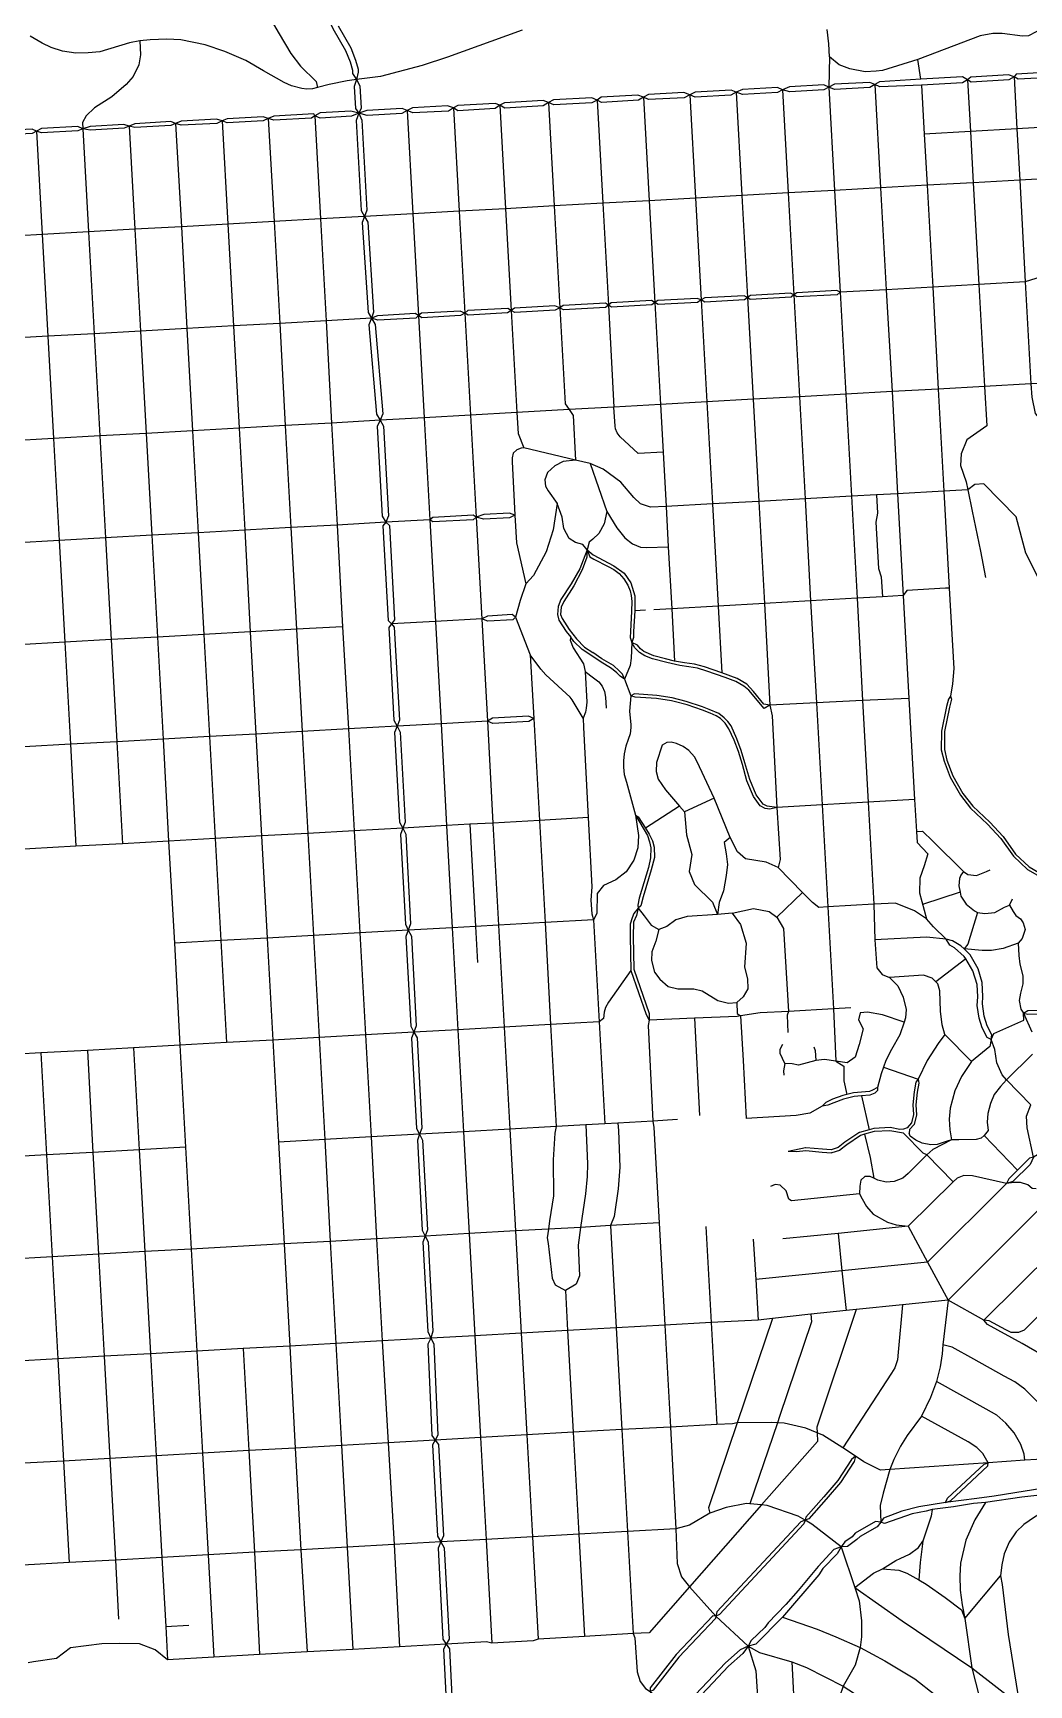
# Model space of a CAD drawing. Extents: x 0 to 264, y 89 to 356.
# Drawn here: x 54.9 to 92.1, y 149.9 to 211.6 of the extents above; entities that cross this region are included whole.
import ezdxf

# ---------------------------------------------------------------- set-up
doc = ezdxf.new("R2010")
doc.units = 0
doc.layers.get('0').update_dxf_attribs({"linetype": 'CONTINUOUS'})

msp = doc.modelspace()

# ---------------------------------------------------------------- linework, layer by layer
at = {"color": 4}
for points in [[(63.492284, 220.497135), (63.508822, 220.219324), (63.963022, 219.149967), (64.39187, 218.196363), (64.801973, 217.238351), (64.97285, 216.826042), (65.107346, 216.337665), (65.239638, 215.650851), (65.287042, 215.088611), (65.320116, 214.422744), (65.422642, 213.595921), (65.541703, 213.032577), (65.787547, 212.370018), (66.076384, 211.7725), (66.546019, 210.950088), (66.713588, 210.520139), (66.802883, 210.213662), (66.805141, 210.083578), (66.950661, 209.859784), (67.084002, 209.623863), (67.125895, 208.791528), (67.038801, 208.604115)], [(63.199035, 213.332438), (63.333534, 212.982968), (63.599218, 212.383246), (64.073264, 211.563037), (64.507621, 210.838742), (64.858194, 210.358081), (65.44579, 209.792536), (65.503117, 209.561024)], [(73.136345, 211.710764), (70.348297, 210.69322), (69.404617, 210.390051), (67.847986, 209.981049), (66.950607, 209.859784), (66.606649, 209.807968), (65.929756, 209.680088), (65.503117, 209.561024), (65.317909, 209.510314), (65.104035, 209.505911), (64.911111, 209.52355), (64.529671, 209.622768), (64.259576, 209.747344), (63.483465, 210.182804), (62.818699, 210.576372), (62.035972, 210.913715), (61.308367, 211.162863), (60.394452, 211.340356), (59.871901, 211.369018), (59.251232, 211.346977), (58.859869, 211.305084), (58.481736, 211.236718), (57.373794, 210.894967), (56.932822, 210.854174), (56.478619, 210.848671), (55.977014, 210.919227), (55.554784, 211.053725), (55.216338, 211.21578), (54.765442, 211.484774)], [(66.267101, 211.872822), (66.73894, 211.043794), (66.916433, 210.589591), (67.016754, 210.246736), (67.019012, 210.135391), (66.950661, 209.859784)], [(92.620702, 211.791242), (92.038619, 211.496893), (91.825851, 211.483657), (91.056353, 211.578467), (90.715702, 211.580724), (90.240556, 211.493633), (87.914426, 210.610585), (86.593714, 210.201535), (86.355589, 210.170669), (85.94659, 210.154131), (85.373326, 210.261065), (84.977551, 210.408791), (84.612647, 210.704241), (84.586202, 211.189313), (84.523366, 211.726199)], [(58.859869, 211.305069), (58.891839, 210.78803), (58.831206, 210.405486), (58.617335, 209.971129), (58.360468, 209.682292), (57.814766, 209.221476), (57.170947, 208.806963), (56.866674, 208.507101), (56.725563, 208.260157), (56.737699, 208.015417), (56.951561, 204.171242), (57.162127, 200.367855), (57.373794, 196.550139)], [(84.612647, 210.704244), (84.589504, 209.577562), (84.802266, 205.721258), (85.012829, 201.916772), (85.223395, 198.108976), (85.433958, 194.294565), (85.643421, 190.488976), (85.850676, 186.663542), (86.057935, 182.866772), (86.268498, 179.057873), (86.309287, 177.722829), (86.385355, 176.679931), (86.58269, 176.43519), (86.850581, 176.318333), (87.163673, 176.005244), (87.364313, 175.585216), (87.47125, 175.124401), (87.450309, 174.81572), (87.398496, 174.653662), (87.243048, 174.177412), (86.926649, 173.63171), (86.722701, 173.223812), (86.632299, 172.971356), (86.547412, 172.728819), (86.409609, 172.217292), (86.409609, 172.097127), (86.30598, 172.000113), (86.120772, 171.931762), (85.812091, 171.904189), (85.535381, 171.87996), (85.131893, 171.780742), (84.779115, 171.641835), (84.546502, 171.547025), (84.338143, 171.517259)], [(88.030183, 209.878524), (87.914426, 210.610537)], [(66.950607, 209.859784), (66.873436, 209.602917), (66.918637, 208.780504), (67.038801, 208.604115)], [(89.773125, 209.847657), (89.574686, 209.960106), (88.030183, 209.878524), (86.48678, 209.777101), (86.311492, 209.670165), (86.126283, 209.564331), (84.802266, 209.493776), (84.589496, 209.577562)], [(91.50394, 209.956798), (91.302197, 210.039481), (89.894393, 209.951286), (89.773125, 209.847657), (89.579097, 209.74072), (88.055537, 209.655833), (86.490088, 209.583074), (86.311492, 209.670165)], [(93.235859, 210.060424), (93.062778, 210.146415), (91.585519, 210.057119), (91.50394, 209.956798), (91.306605, 209.848758), (89.898801, 209.759463), (89.773125, 209.847657)], [(89.773125, 209.847657), (89.880062, 207.92171), (89.984792, 206.008994), (90.195355, 202.204506), (90.405921, 198.39671)], [(93.235859, 210.060424), (93.05947, 209.954591), (91.656075, 209.869704), (91.50394, 209.956798)], [(91.50394, 209.956798), (91.610877, 208.018724), (91.715607, 206.104905), (91.926173, 202.300417), (92.136736, 198.492621), (92.16318, 197.998732), (92.28996, 197.386883), (92.508242, 197.143246), (92.845585, 197.014262), (93.196159, 197.075998), (93.432077, 197.249079), (93.648155, 197.672412), (93.892895, 197.682347), (94.016367, 197.489422), (93.989923, 197.187354), (94.060478, 196.743074), (94.365851, 196.120202)], [(75.93652, 209.093593), (75.741389, 209.179583), (74.314843, 209.104619), (74.121919, 208.998786), (73.930095, 208.875314), (72.487014, 208.798143), (72.309522, 208.899565)], [(77.668436, 209.199426), (77.461181, 209.282109), (76.094167, 209.199426), (75.93652, 209.093593), (75.741389, 208.98776), (74.323662, 208.913897), (74.121919, 208.998786)], [(79.402562, 209.287621), (79.182076, 209.371407), (77.85144, 209.304159), (77.668436, 209.199426), (77.479923, 209.091389), (76.098575, 209.008706), (75.93652, 209.093593)], [(81.132274, 209.384635), (80.947065, 209.469522), (79.600998, 209.394558), (79.402562, 209.287621), (79.193099, 209.181787), (77.858056, 209.113439), (77.668436, 209.199426)], [(77.668436, 209.199426), (77.88231, 205.33651), (78.092873, 201.532022), (78.302335, 197.725329), (78.401553, 195.946008), (78.514002, 193.910921), (78.596685, 192.407204), (78.724565, 190.097613), (78.827091, 188.139697)], [(82.857577, 209.480548), (82.674576, 209.566535), (81.364887, 209.492675), (81.132274, 209.384635), (80.936042, 209.277701), (79.605409, 209.203838), (79.402562, 209.287621)], [(79.402562, 209.287621), (79.615329, 205.432423), (79.825895, 201.629035), (80.033151, 197.821242), (80.247022, 194.007935), (80.45428, 190.195731), (80.59098, 187.700928)], [(84.589496, 209.577562), (84.398776, 209.662449), (83.117752, 209.59079), (82.857577, 209.480548), (82.674576, 209.374715), (81.372603, 209.301952), (81.132274, 209.384635)], [(81.132274, 209.384635), (81.345044, 205.528333), (81.555607, 201.724949), (81.766173, 197.917153), (81.976736, 194.102744), (82.183992, 190.293845), (82.392353, 186.493768), (82.469522, 186.097994), (82.651422, 182.673845), (82.769383, 180.73026), (82.702135, 180.433706)], [(86.311492, 209.670165), (86.11526, 209.755051), (84.795651, 209.684496), (84.589496, 209.577562), (84.398776, 209.471728), (83.136492, 209.401173), (82.857577, 209.480548)], [(82.857577, 209.480548), (83.070347, 205.624244), (83.27981, 201.819758), (83.492577, 198.013063), (83.700936, 194.198655), (83.911502, 190.390859), (84.125373, 186.578655), (84.334835, 182.768655), (84.546502, 178.961963), (84.761476, 175.151963), (84.848567, 173.199558)], [(86.311492, 209.670165), (86.524262, 205.816067), (86.733724, 202.011579), (86.949799, 198.204887), (87.159262, 194.390478), (87.370928, 190.587091), (87.581492, 186.748428), (87.78875, 182.96599), (87.860409, 181.779774), (87.884652, 181.369671), (88.285938, 180.936415), (88.149235, 180.494342), (87.992692, 180.026911), (87.96955, 179.487822), (88.234133, 178.50776)], [(88.055537, 209.655833), (88.151451, 207.824697), (88.257284, 205.913081), (88.466744, 202.108593), (88.67731, 198.3008), (88.887873, 194.486389), (89.087412, 190.861597), (89.254982, 187.866294), (89.211988, 187.286415), (89.137022, 186.824496)], [(65.396181, 208.503794), (65.360903, 208.579861), (63.872621, 208.496078), (63.662058, 208.405676), (63.472438, 208.318585), (62.126371, 208.246926), (61.933447, 208.314174)], [(67.038801, 208.604115), (66.746659, 208.681286), (65.593516, 208.611831), (65.396181, 208.503794), (65.269401, 208.424419), (63.869313, 208.345044), (63.662058, 208.405676)], [(68.850095, 208.706641), (68.656067, 208.780504), (67.335355, 208.704437), (67.038801, 208.604115), (66.764298, 208.491667), (65.596824, 208.421111), (65.396181, 208.503794)], [(67.038801, 208.604115), (66.946199, 208.331813), (67.131407, 204.9683), (67.254879, 204.745607), (67.37394, 204.53284), (67.594426, 201.173732), (67.519463, 200.944426)], [(70.575399, 208.800347), (70.35822, 208.873107), (69.048534, 208.801451), (68.850095, 208.706641), (68.65276, 208.588681), (67.354097, 208.514817), (67.038801, 208.604115)], [(67.038801, 208.604115), (67.147942, 208.34394), (67.340867, 204.980424), (67.254879, 204.745607)], [(72.309522, 208.899565), (72.12652, 208.970121), (70.733048, 208.887438), (70.575399, 208.800347), (70.387986, 208.68349), (69.059558, 208.611831), (68.850095, 208.706641)], [(68.850095, 208.706641), (69.063966, 204.845928), (69.274532, 201.042544), (69.480687, 197.225928), (69.69125, 193.414828), (69.900713, 189.616952), (70.111276, 185.80034), (70.320738, 181.994748), (70.530201, 178.18034), (70.73966, 174.37144), (70.949123, 170.56034), (71.165201, 166.755851), (71.37466, 162.94144), (71.584123, 159.136952), (71.793585, 155.331363), (72.006353, 151.460731)], [(74.121919, 208.998786), (73.926787, 209.07375), (72.474887, 208.989967), (72.309522, 208.899565), (72.129825, 208.7783), (70.737456, 208.696718), (70.575399, 208.800347)], [(70.575399, 208.800347), (70.791476, 204.941842), (71.000936, 201.138454), (71.212603, 197.324046), (71.423169, 193.510738), (71.633732, 189.713966), (71.842091, 185.89625), (72.05045, 182.091762), (72.261016, 178.277353), (72.470478, 174.467353), (72.679938, 170.657353), (72.892708, 166.852865), (73.103272, 163.037353)], [(72.309522, 208.899565), (72.522292, 205.037752)], [(74.121919, 208.998786), (74.336893, 205.139174), (74.547456, 201.33579), (74.745895, 197.749583), (74.892518, 197.532405), (75.038037, 197.316327), (75.130643, 195.650556)], [(75.93652, 209.093593), (76.149287, 205.239496), (76.359853, 201.436111), (76.568213, 197.627215)], [(55.004671, 207.927222), (54.848125, 208.013213), (53.44473, 207.933838), (53.272752, 207.829105), (53.084236, 207.745322), (51.767935, 207.668151), (51.541937, 207.726579)], [(56.73769, 208.015417), (56.54697, 208.101407), (55.194287, 208.031952), (55.004671, 207.927222), (54.851433, 207.850051), (53.454653, 207.770676), (53.272752, 207.829105)], [(58.467405, 208.116842), (58.264558, 208.187397), (57.013297, 208.113534), (56.73769, 208.015417), (56.554686, 207.939349), (55.194287, 207.869897), (55.004671, 207.927222)], [(60.201528, 208.218264), (60.024035, 208.289923), (58.67466, 208.210548), (58.467405, 208.116842), (58.274478, 208.044079), (57.012197, 207.970216), (56.73769, 208.015417)], [(61.933447, 208.314174), (61.730599, 208.379218), (60.409887, 208.306458), (60.201528, 208.218264), (60.027343, 208.1433), (58.67466, 208.063925), (58.467405, 208.116842)], [(58.467405, 208.116842), (58.681276, 204.267153), (58.891839, 200.464869), (59.103506, 196.646049), (59.314072, 192.837153), (59.524635, 189.038176), (59.731893, 185.222665), (59.941353, 181.414869), (60.155226, 177.602665), (60.364686, 173.792665), (60.574149, 169.981564), (60.782508, 166.178176), (60.995278, 162.364869), (61.208048, 158.551564), (61.419715, 154.754792), (61.633585, 150.935972)], [(63.662058, 208.405676), (63.465826, 208.465208), (62.127474, 208.393549), (61.933447, 208.314174), (61.737215, 208.224879), (60.413194, 208.152119), (60.201528, 208.218264)], [(60.201528, 208.218264), (60.415399, 204.364167), (60.625965, 200.560782), (60.837631, 196.743063), (61.048194, 192.933063), (61.254349, 189.13519), (61.466016, 185.319678), (61.675478, 181.510782), (61.886042, 177.698578), (62.095504, 173.889678)], [(61.933447, 208.314174), (62.146214, 204.461181), (62.35678, 200.657796), (62.568447, 196.840077), (62.780113, 193.030077), (62.986268, 189.231103), (63.195728, 185.415592), (63.40519, 181.607796), (63.619061, 177.795592), (63.828524, 173.985592), (64.037986, 170.174488), (64.249653, 166.37), (64.460216, 162.556692)], [(63.662058, 208.405676), (63.875928, 204.557091), (64.086492, 200.753706), (64.297058, 196.93599), (64.508724, 193.12599), (64.719287, 189.328117), (64.926546, 185.512606), (65.136006, 181.70481), (65.349879, 177.891502), (65.559339, 174.082606), (65.768801, 170.271502), (65.974956, 166.46591), (66.185519, 162.652606), (66.400494, 158.843706), (66.609956, 155.043629), (66.819419, 151.223706)], [(65.396181, 208.503794), (65.613359, 204.654105), (65.821718, 200.849619), (66.023465, 197.031901), (66.232924, 193.221901), (66.437978, 189.424028), (66.650746, 185.608516), (66.866824, 181.80072), (67.079591, 177.988516)], [(98.620131, 208.412292), (96.804426, 208.309766), (95.071407, 208.212752), (93.342796, 208.115738), (91.610877, 208.018724), (89.880062, 207.92171), (88.151451, 207.824697)], [(114.969174, 207.972423), (113.666103, 207.761857), (111.520772, 207.415694), (109.189131, 207.039766), (106.998603, 206.685885), (105.469532, 206.453272), (104.336232, 206.28019), (102.318783, 205.973717), (101.810563, 205.788508), (101.393845, 205.634167), (100.375201, 205.267058), (98.505478, 204.586857), (95.334887, 203.450252), (93.633838, 202.84171), (91.926173, 202.300417)], [(55.004671, 207.927222), (55.217438, 204.074228), (55.428004, 200.271944), (55.639671, 196.453125), (55.851338, 192.644228), (56.061901, 188.845252), (56.272464, 185.030841), (56.481926, 181.221944)], [(98.71053, 206.768567), (98.515399, 206.481937), (96.91026, 206.392639), (95.17724, 206.296728), (93.448629, 206.200815), (91.715607, 206.104905), (89.984792, 206.008994), (88.257284, 205.913081), (86.524262, 205.816067), (84.802266, 205.721258)], [(84.802266, 205.721258), (83.070347, 205.624244), (81.345044, 205.528333), (79.615329, 205.432423), (77.88231, 205.33651), (76.149287, 205.239496), (74.336893, 205.139174), (72.522292, 205.037752), (70.791476, 204.941842), (69.063966, 204.845928), (67.254879, 204.745607), (65.613359, 204.654105), (63.875928, 204.557091), (62.146214, 204.461181), (60.415399, 204.364167), (58.681276, 204.267153), (56.951561, 204.171242), (55.217438, 204.074228), (53.485519, 203.978315)], [(72.522292, 205.037752), (72.732855, 201.234367), (72.943421, 197.42216), (72.996338, 196.646049), (73.198081, 196.104758), (73.099964, 196.097054), (72.940113, 196.028702), (72.806718, 195.90523), (72.763724, 195.735456), (72.764853, 195.594345), (72.870687, 193.591231), (72.92909, 192.556034), (73.282968, 191.025859), (73.066893, 190.400782), (72.893812, 189.784522), (73.442822, 188.377822), (73.57401, 185.993264), (73.782369, 182.189879), (73.992935, 178.374367), (74.202394, 174.564367), (74.414061, 170.754367), (74.35784, 170.512935), (74.295, 169.511926), (74.31374, 168.168063), (74.159398, 167.23651), (74.119712, 166.917909), (74.078922, 166.600409), (74.106495, 166.384331), (74.254222, 165.096692), (74.374386, 164.84644), (74.758031, 164.633673), (74.838498, 163.133264), (75.042449, 159.336494), (75.256319, 155.524287), (75.46909, 151.71098)], [(67.254879, 204.745607), (67.163377, 204.520713), (67.384964, 201.161605), (67.519463, 200.944426), (67.657266, 200.708508), (67.943897, 197.376963), (67.836963, 197.133326)], [(81.555607, 201.724949), (81.429931, 201.784481), (79.959287, 201.702899), (79.825895, 201.629035), (79.689192, 201.536433), (78.213037, 201.454853), (78.092873, 201.532022)], [(83.27981, 201.819758), (83.160746, 201.881494), (81.663644, 201.797708), (81.555607, 201.724949), (81.442058, 201.633447), (79.965903, 201.551867), (79.825895, 201.629035)], [(85.012829, 201.916772), (84.883845, 201.976301), (83.395563, 201.893619), (83.27981, 201.819758), (83.188308, 201.73046), (81.658133, 201.645574), (81.555607, 201.724949)], [(91.926173, 202.300417), (90.195355, 202.204506), (88.466744, 202.108593), (86.733724, 202.011579), (85.012829, 201.916772), (84.895972, 201.82527), (83.39777, 201.742588), (83.27981, 201.819758)], [(71.000936, 201.138454), (70.819035, 201.212317), (69.385877, 201.132942), (69.274532, 201.042544), (69.164287, 200.952145), (67.750972, 200.87277), (67.519463, 200.944426)], [(72.732855, 201.234367), (72.604974, 201.311535), (71.107873, 201.228856), (71.000936, 201.138454), (70.832266, 201.044748), (69.389185, 200.964272), (69.274532, 201.042544)], [(74.547456, 201.33579), (74.360044, 201.409653), (72.854123, 201.325869), (72.732855, 201.234367), (72.596155, 201.142865), (71.126615, 201.061286), (71.000936, 201.138454)], [(76.359853, 201.436111), (76.250713, 201.514383), (74.667621, 201.426188), (74.547456, 201.33579), (74.369964, 201.24098), (72.867353, 201.157197), (72.732855, 201.234367)], [(78.092873, 201.532022), (77.969401, 201.609192), (76.465687, 201.52651), (76.359853, 201.436111), (76.245201, 201.345713), (74.686363, 201.258619), (74.547456, 201.33579)], [(79.825895, 201.629035), (79.677065, 201.687467), (78.20091, 201.605885), (78.092873, 201.532022), (77.984835, 201.441623), (76.478915, 201.35784), (76.359853, 201.436111)], [(69.274532, 201.042544), (69.15106, 201.119715), (67.736641, 201.04144), (67.519463, 200.944426), (65.821718, 200.849619), (64.086492, 200.753706), (62.35678, 200.657796), (60.625965, 200.560782), (58.891839, 200.464869), (57.162127, 200.367855), (55.428004, 200.271944), (53.696085, 200.174931), (51.966371, 200.07902), (50.239964, 199.983107), (48.510252, 199.886093), (46.775026, 199.789079), (45.047518, 199.693169), (43.312292, 199.596155), (41.582577, 199.500244), (39.851762, 199.403231), (38.95769, 199.353619), (38.117639, 199.306217), (37.25223, 199.257708)], [(67.519463, 200.944426), (67.420242, 200.697482), (67.706875, 197.365939), (67.836963, 197.133326), (67.967047, 196.918351), (68.153359, 193.562551), (68.046422, 193.323326)], [(94.068194, 198.599558), (92.136736, 198.492621), (90.405921, 198.39671), (88.67731, 198.3008), (86.949799, 198.204887), (85.223395, 198.108976), (83.492577, 198.013063), (81.766173, 197.917153), (80.033151, 197.821242), (78.302335, 197.725329), (76.568213, 197.627215), (74.892518, 197.532405), (72.943421, 197.42216), (71.212603, 197.324046)], [(90.405921, 198.39671), (90.486397, 196.932683)], [(78.401553, 195.946008), (77.475512, 195.894192), (76.80303, 196.512657), (76.688377, 196.65928), (76.627742, 196.820234), (76.613405, 196.915044), (76.568207, 197.627215)], [(71.212603, 197.324046), (69.480687, 197.225928), (67.836963, 197.133326), (66.023465, 197.031901), (64.297058, 196.93599), (62.568447, 196.840077), (60.837631, 196.743063), (59.103506, 196.646049), (57.373794, 196.550139), (55.639671, 196.453125), (53.907752, 196.357215)], [(67.836963, 197.133326), (67.728922, 196.90402), (67.914131, 193.550424), (68.046422, 193.323326), (68.182022, 193.199853), (68.376049, 189.676484), (68.256988, 189.525453)], [(90.486397, 196.932683), (89.745563, 196.409028), (89.527284, 195.882065), (89.503041, 195.444401), (89.72022, 194.831451), (89.785263, 194.535998), (89.946206, 193.73894), (90.25599, 192.239635), (90.437891, 191.265088)], [(57.373794, 196.550139), (57.584357, 192.740139), (57.789408, 188.941162), (58.00769, 185.126754), (58.217153, 181.317855)], [(89.785252, 194.535998), (88.887873, 194.486389), (87.159262, 194.390478), (86.364408, 194.346381), (85.433958, 194.294565), (83.700936, 194.198655), (81.976736, 194.102744), (80.247022, 194.007935), (78.514002, 193.910921), (77.935226, 193.885549), (77.562603, 194.018944), (77.306839, 194.243841), (76.821769, 194.827025), (76.16803, 195.303275), (75.674141, 195.522661), (75.130643, 195.650556), (73.198081, 196.104758)], [(75.130643, 195.650556), (74.673133, 195.599843), (74.365556, 195.433377), (74.091049, 195.180921), (73.991831, 194.914133), (74.005067, 194.66829), (74.10649, 194.50072), (74.444936, 194.020062), (74.300512, 193.044411), (74.037032, 192.215383), (73.568498, 191.337847), (73.282968, 191.025859)], [(75.674141, 195.522675), (76.300322, 193.721301)], [(99.096381, 184.579949), (98.84723, 184.492855), (98.614617, 184.455373), (96.195885, 184.231579), (95.893819, 184.280088), (94.742881, 184.678063), (94.435303, 184.786103), (94.085833, 185.098092), (93.127822, 186.104609), (93.035216, 186.230285), (92.758506, 186.600702), (92.618498, 186.924817), (92.538019, 187.219167), (92.55786, 187.477135), (92.702278, 187.870702), (92.814724, 188.346952), (92.840096, 188.812178), (92.732056, 190.577171), (92.58764, 190.886952), (91.947117, 192.174591), (91.580008, 193.525069), (90.371744, 194.760895), (90.037708, 194.733322), (89.785252, 194.535987)], [(76.300322, 193.721301), (76.203308, 193.270409), (75.997153, 192.902197), (75.778871, 192.693838), (75.635556, 192.579185), (75.569408, 192.293655), (75.404046, 192.488786), (75.132847, 192.565954), (74.891415, 192.715885), (74.699591, 193.090713), (74.638958, 193.519558), (74.444931, 194.020062)], [(86.364408, 194.346381), (86.411813, 193.659565), (86.339053, 193.32553), (86.442683, 191.600226), (86.548516, 191.289342), (86.592613, 190.542994)], [(71.423169, 193.510738), (71.305208, 193.58901), (69.800391, 193.505226), (69.69125, 193.414828), (68.046422, 193.323326), (66.232924, 193.221901), (64.508724, 193.12599), (62.780113, 193.030077), (61.048194, 192.933063), (59.314072, 192.837153), (57.584357, 192.740139), (55.851338, 192.644228), (54.119419, 192.547215), (52.381988, 192.450201), (50.658889, 192.354287), (48.933585, 192.258377), (47.198359, 192.161363), (45.46644, 192.064349), (43.733421, 191.968439), (42.00591, 191.871425), (40.275095, 191.775512), (38.539869, 191.678498)], [(68.046422, 193.323326), (67.940589, 193.189931), (68.13572, 189.651129), (68.256988, 189.525453), (68.366129, 189.403081), (68.559053, 185.93704), (68.467551, 185.708838)], [(72.870658, 193.591217), (72.661199, 193.670592), (71.708699, 193.617675), (71.423169, 193.510738), (71.308516, 193.42034), (69.805903, 193.336553), (69.69125, 193.414828)], [(72.870658, 193.591217), (72.664506, 193.488688), (71.712006, 193.435772), (71.423169, 193.510738)], [(76.300322, 193.721301), (76.678454, 193.120478), (76.969496, 192.74455), (77.25723, 192.52296), (77.557091, 192.397284), (77.786397, 192.376343), (78.596685, 192.40721)], [(75.569408, 192.293655), (75.476806, 192.066553), (75.28829, 191.584792), (74.975201, 191.023655), (74.582734, 190.439367), (74.487924, 190.179192), (74.454853, 189.876024), (74.512178, 189.666564), (74.781173, 189.242127), (74.952047, 189.033768), (74.930006, 188.915808), (75.040247, 188.63579), (75.432714, 188.042683), (75.497758, 187.745026), (75.558385, 186.607317), (75.533041, 186.379115), (75.509899, 186.230285), (75.411782, 186.008699), (75.426099, 185.658125), (75.600278, 182.292405), (75.742492, 179.710512), (75.703907, 179.210008), (75.746901, 178.705095), (75.808637, 178.474689), (76.018099, 174.66579), (76.227562, 170.854689)], [(75.569408, 192.293655), (75.559502, 192.02356), (75.386421, 191.552822), (75.074433, 190.947588), (74.689671, 190.368812), (74.599269, 190.15053), (74.575027, 189.882639), (74.629044, 189.729401), (74.89032, 189.322606), (75.162622, 188.965417), (75.466891, 188.662248), (75.774471, 188.454992)], [(75.569408, 192.293655), (75.792101, 192.108447), (76.564905, 191.701649), (76.948549, 191.424938), (77.19329, 191.063341), (77.345424, 190.576067), (77.347682, 190.020442), (77.293611, 189.243231), (77.293611, 189.018333), (77.236283, 188.834228)], [(75.569408, 192.293655), (75.668629, 192.034583), (75.814149, 191.946389), (76.346623, 191.671883), (76.559393, 191.555026), (76.763341, 191.405095), (76.93973, 191.216579), (77.08966, 190.971842), (77.169035, 190.757968), (77.209825, 190.590399), (77.232967, 190.361093), (77.216429, 190.010522), (77.183367, 189.246535), (77.171231, 189.018333), (77.236272, 188.834228), (77.215342, 188.253246), (77.171245, 187.978742), (76.957372, 187.459496), (77.201006, 186.843238), (77.149192, 186.265563), (77.196597, 185.757343), (77.201, 185.658125), (77.16903, 185.418897), (77.099578, 185.205026), (77.014691, 184.963593), (76.951851, 184.670347), (76.919881, 184.409072), (76.925384, 184.180869), (76.946325, 183.898647), (77.031212, 183.613117), (77.377375, 182.386111), (77.476615, 182.318863), (77.745607, 181.896633), (77.886718, 181.67284), (78.00027, 181.422588), (78.068619, 181.186667), (78.078553, 180.803022), (77.961696, 180.343308), (77.656323, 179.329072), (77.565922, 179.003856), (77.476627, 178.905738)], [(89.087412, 190.861597), (88.94079, 190.858295), (87.502117, 190.77782), (87.370928, 190.587097), (86.592613, 190.542994), (85.643421, 190.488976), (83.911502, 190.390859), (82.183992, 190.293845), (80.45428, 190.195731), (78.724565, 190.097613), (78.058699, 190.060131)], [(77.747811, 190.042492), (77.347631, 190.020451)], [(68.256988, 189.525453), (68.159974, 189.394262), (68.351798, 185.927119), (68.467551, 185.708838), (68.583308, 185.489452), (68.769617, 182.128143), (68.680322, 181.902145)], [(72.893812, 189.784522), (72.769236, 189.873819), (71.846502, 189.822006), (71.633732, 189.713966), (69.900713, 189.616952), (68.256988, 189.525453)], [(72.893812, 189.784522), (72.786875, 189.676484), (71.858629, 189.626875), (71.633732, 189.713966)], [(66.437978, 189.424028), (64.719287, 189.328117), (62.986268, 189.231103), (61.254349, 189.13519), (59.524635, 189.038176), (57.789408, 188.941162), (56.061901, 188.845252), (54.329982, 188.748238)], [(76.957369, 187.459496), (76.79421, 187.571944), (76.680658, 187.69652), (76.480018, 187.86409), (76.055581, 188.128673), (75.707215, 188.354671), (75.380895, 188.571849), (75.074419, 188.876119), (74.952047, 189.033768)], [(80.59098, 187.700928), (79.94606, 187.921415), (79.578951, 188.019532), (79.197508, 188.079064), (78.827091, 188.139697), (78.490851, 188.220175), (78.054287, 188.338133), (77.679463, 188.503498), (77.559298, 188.599411), (77.446849, 188.736111), (77.236283, 188.834228)], [(87.581492, 186.748428), (85.850676, 186.663542), (84.125373, 186.578655), (82.392353, 186.493768), (82.177379, 186.368092), (81.607423, 187.050494), (81.414496, 187.200424), (81.114635, 187.371301), (80.713351, 187.525643), (80.036458, 187.764869), (79.686988, 187.870702), (79.362873, 187.930234), (79.02553, 187.977639), (78.542665, 188.088984), (78.00909, 188.220175), (77.725764, 188.339236), (77.520713, 188.466016), (77.347631, 188.631381), (77.236283, 188.834228)], [(75.411762, 186.008699), (75.004964, 186.695512), (74.93, 186.787014), (74.022701, 187.630373), (73.830877, 187.832119), (73.442822, 188.377822)], [(76.957369, 187.459496), (76.887917, 187.653524), (76.765548, 187.774792), (76.547266, 187.971024), (76.116214, 188.227891), (75.774463, 188.454992)], [(75.497752, 187.745026), (75.806433, 187.516824), (76.00046, 187.362482), (76.128341, 187.20704), (76.218742, 187.004192), (76.256224, 186.787014), (76.270561, 186.379115)], [(82.392353, 186.493768), (82.157533, 186.536762), (81.776093, 186.999784), (81.526944, 187.272083), (81.163143, 187.484853), (80.59098, 187.700928)], [(87.78875, 182.96599), (86.057935, 182.866772), (84.334835, 182.768655), (82.651422, 182.673845), (82.28652, 182.722353), (82.135486, 182.790702), (81.879722, 183.144583), (81.636085, 183.716744), (81.451978, 184.342924), (81.317482, 184.800435), (81.15322, 185.240303), (80.943758, 185.718758), (80.814774, 185.885226), (80.687994, 186.025234), (80.477431, 186.179576), (80.120242, 186.335018), (79.874401, 186.43644), (79.269167, 186.63598), (78.745512, 186.766067), (78.164532, 186.859774), (77.338812, 186.91269), (77.201006, 186.843238)], [(82.651422, 182.673845), (82.390147, 182.606597), (82.21045, 182.629739), (82.023037, 182.736676), (81.781605, 183.080635), (81.532456, 183.669333), (81.361579, 184.27678), (81.211649, 184.761849), (81.05731, 185.185183), (80.858871, 185.607412), (80.721067, 185.824591), (80.54027, 185.998776), (80.388133, 186.090278), (80.155519, 186.191703), (79.877708, 186.310764), (79.296728, 186.502588), (78.81276, 186.629367), (78.721258, 186.655812), (78.152405, 186.747314), (77.361963, 186.789204), (77.201006, 186.843224)], [(89.137022, 186.824496), (89.053238, 186.723074), (88.982683, 186.444159), (88.79527, 185.51591), (88.789767, 184.823585), (88.894499, 184.400252), (89.116086, 183.806042), (89.506349, 183.13356), (89.882277, 182.647387), (90.517277, 182.046564), (91.010063, 181.511883), (91.479697, 180.855939), (92.004456, 180.360947), (92.375976, 180.142665), (92.534726, 180.114002), (92.704488, 179.997145), (93.316338, 178.999444), (94.104576, 176.918056), (94.344905, 176.546535), (95.578524, 175.039514), (95.600565, 174.880764)], [(89.137022, 186.824496), (89.167891, 186.718662), (89.091824, 186.418801), (88.906615, 185.503786), (88.902213, 184.836813), (89.00033, 184.433326), (89.217508, 183.85455), (89.598949, 183.196397), (89.964957, 182.722353), (90.596649, 182.125939), (91.097154, 181.582438), (91.563481, 180.929799), (92.071701, 180.451345), (92.433298, 180.239678), (92.534723, 180.114002)], [(73.57401, 185.993264), (73.373367, 186.079254), (72.03171, 186.004287), (71.842091, 185.89625), (70.111276, 185.80034), (68.467551, 185.708838), (66.650746, 185.608516), (64.926546, 185.512606), (63.195728, 185.415592), (61.466016, 185.319678), (59.731893, 185.222665), (58.00769, 185.126754), (56.272464, 185.030841), (54.542752, 184.933827)], [(73.57401, 185.993264), (73.384393, 185.885226), (72.042734, 185.81026), (71.842091, 185.89625)], [(68.467551, 185.708838), (68.377153, 185.478428), (68.563465, 182.117119), (68.680322, 181.902145), (68.791667, 181.67394), (68.974671, 178.324758), (68.888681, 178.088838)], [(90.655069, 174.006535), (90.678212, 174.185131), (90.50513, 174.510347), (90.392682, 174.87856), (90.321026, 175.342683), (90.341966, 175.607266), (90.313304, 176.130921), (90.162273, 176.642449), (89.871231, 177.163897), (89.640822, 177.38659), (89.522873, 177.500139), (89.211988, 177.687551), (88.971659, 177.751494), (88.497613, 178.218925), (88.234131, 178.50776), (87.794262, 178.814236), (87.082091, 179.103074), (86.268498, 179.057873), (84.546502, 178.961963), (84.213567, 178.93772), (83.979853, 179.122928), (83.610537, 179.502164), (82.702135, 180.433706), (82.252343, 180.62553), (81.47954, 180.747899), (81.180782, 181.013585), (80.900764, 181.548264), (80.304349, 183.016703), (79.675965, 184.375998), (79.569028, 184.56231), (79.362873, 184.794923), (79.147899, 184.954774), (78.904262, 185.060607), (78.697006, 185.109115), (78.536049, 185.102511)], [(78.536049, 185.1025), (78.367379, 184.995563), (78.157917, 184.350643), (78.138076, 184.015504), (78.217451, 183.724463), (78.488647, 183.329792), (79.014509, 182.715738), (79.195303, 182.506276), (79.276883, 181.651893), (79.472014, 180.915468), (79.379408, 180.280468), (79.578951, 179.788786), (80.243714, 179.13394), (80.436641, 178.672022)], [(79.014506, 182.715738), (77.745607, 181.896633)], [(80.304349, 183.016703), (79.195303, 182.506276)], [(75.600278, 182.292405), (73.782369, 182.189879), (72.05045, 182.091762), (71.186144, 182.043256), (70.320738, 181.994748), (68.680322, 181.902145), (66.866824, 181.80072), (65.136006, 181.70481), (63.40519, 181.607796), (61.675478, 181.510782), (59.941353, 181.414869), (58.217153, 181.317855), (56.481926, 181.221944), (54.752215, 181.124931), (53.018089, 181.027917), (51.298297, 180.930903), (49.537716, 180.830581), (47.841075, 180.733567), (46.10144, 180.635453)], [(77.377394, 182.386111), (77.484331, 181.621024), (77.46339, 181.164619), (77.309051, 180.707109), (77.01911, 180.270548), (76.631055, 179.964072), (76.182367, 179.754609), (75.936526, 179.463567), (75.922189, 178.712814), (75.80864, 178.474689), (73.992935, 178.374367), (72.261016, 178.277353), (71.395607, 178.228845), (70.530201, 178.18034), (68.888681, 178.088838), (67.079591, 177.988516), (65.349879, 177.891502), (63.619061, 177.795592), (61.886042, 177.698578), (60.155226, 177.602665)], [(71.186144, 182.043256), (71.395607, 178.228845), (71.46947, 176.884982)], [(77.377394, 182.386111), (77.815062, 181.625435), (77.893333, 181.385106), (77.944046, 181.167924), (77.933011, 180.795303), (77.851432, 180.431502), (77.506373, 179.281667), (77.462276, 179.024799), (77.476612, 178.905738), (77.40606, 178.633439), (77.301327, 178.388699), (77.288091, 177.849609), (77.30683, 176.632526), (77.875686, 174.979982), (77.88229, 174.731937)], [(68.680322, 181.902145), (68.597639, 181.666224), (68.781744, 178.313732), (68.888681, 178.088838), (69.003333, 177.868351), (69.187438, 174.510347), (69.098143, 174.279938)], [(80.900764, 181.548264), (80.679174, 181.366363), (80.760756, 180.944133), (80.801546, 180.536232), (80.753037, 180.133845), (80.657127, 179.558377), (80.497274, 179.119609), (80.436641, 178.672022)], [(87.860409, 181.779774), (88.089715, 181.783076), (88.466744, 181.412659), (89.617683, 180.274951), (89.776433, 180.170226), (90.098341, 180.137153), (90.477577, 180.27716), (90.609869, 180.338897)], [(89.617683, 180.274956), (89.520669, 180.148176), (89.474367, 180.024704), (89.43909, 179.746893), (89.490903, 179.503256), (89.521769, 179.358838), (89.712492, 179.056772), (90.026685, 178.812032), (90.143542, 178.751397), (90.420252, 178.713915), (90.786258, 178.753603), (91.142343, 178.953143), (91.333063, 179.028107), (91.448819, 179.26072)], [(83.610537, 179.502153), (82.642603, 178.572803)], [(89.490903, 179.503256), (88.088611, 179.047953)], [(91.333063, 179.028107), (91.467562, 178.792189), (91.570088, 178.638951), (91.740965, 178.514375), (91.851206, 178.364444), (91.915147, 178.118603), (91.813724, 177.781258), (91.654974, 177.601564), (91.68474, 177.137438), (91.72553, 176.824349), (91.83026, 176.382274), (91.836864, 176.084619), (91.750873, 175.737353), (91.691341, 175.460643), (91.760796, 175.144244), (91.861118, 174.993213), (92.17091, 174.292065)], [(77.476615, 178.905738), (77.313454, 178.706199), (77.24841, 178.55296), (77.176754, 178.31704), (77.17015, 177.848508), (77.198813, 176.58402), (77.764349, 174.940296), (77.88231, 174.731937), (77.845928, 174.526883), (78.016806, 170.955008), (78.057595, 170.713578), (78.253827, 167.153827), (78.464393, 163.333907), (78.673853, 159.527215), (78.883315, 155.726034), (78.928516, 154.436188), (79.082855, 153.929072), (79.381615, 153.563063), (80.367186, 152.469452), (81.573246, 151.340563)], [(77.476615, 178.905738), (77.699306, 178.619105), (77.956173, 178.281762), (78.237292, 178.119704)], [(80.985651, 178.718326), (80.436641, 178.672022), (79.306649, 178.599262), (78.873395, 178.471381), (78.54046, 178.224437), (78.237292, 178.119704), (78.128151, 177.674324), (77.984835, 177.281857), (77.967197, 176.953333), (78.075234, 176.522284), (78.283593, 176.255494), (78.586762, 175.988706), (78.951667, 175.896103), (79.551389, 175.894975), (79.857865, 175.823316), (80.448768, 175.466129), (80.841232, 175.366911), (81.148812, 175.38455)], [(80.985651, 178.718326), (81.778297, 178.898022), (82.360381, 178.792189), (82.642603, 178.572803), (82.89947, 178.150574), (83.079167, 175.057153), (83.029558, 174.914938), (83.064835, 174.271119)], [(80.985651, 178.718326), (81.287716, 178.294992), (81.498282, 177.598256), (81.443158, 176.707492), (81.548992, 176.274236), (81.563329, 175.900512), (81.394656, 175.592935), (81.148815, 175.384576), (81.16535, 174.971162), (81.296538, 174.88848), (81.388037, 173.220504), (81.507101, 171.05974)], [(90.143542, 178.751397), (89.777533, 177.561875), (89.640833, 177.38659)], [(67.079591, 177.988516), (67.289053, 174.178516), (67.498516, 170.368516), (67.705772, 166.561824), (67.916338, 162.748516), (68.134617, 158.94072), (68.36723, 155.13954), (68.556849, 151.32072)], [(68.888681, 178.088838), (68.80269, 177.858428), (68.987899, 174.49822), (69.098143, 174.279938), (69.213897, 174.064967), (69.399105, 170.698143), (69.30981, 170.468838)], [(88.971659, 177.751494), (88.240746, 177.82205), (86.309287, 177.722829)], [(92.233727, 169.610044), (91.991214, 170.711371), (91.963669, 171.143524), (92.127931, 171.571268), (91.22723, 172.500617), (91.05966, 172.680314), (90.85902, 173.135617), (90.788465, 173.630607), (90.655069, 174.006535), (90.504035, 174.082606), (90.314419, 174.440895), (90.200867, 174.808004), (90.130311, 175.273231), (90.150151, 175.595139), (90.122578, 176.060365), (89.971544, 176.571893), (89.701449, 177.015069), (89.648549, 177.10216), (89.282544, 177.424072), (89.102847, 177.533213), (88.971659, 177.751494)], [(91.654974, 177.601564), (91.099349, 177.40974), (90.658377, 177.329262), (90.312215, 177.330391), (89.640833, 177.386615)], [(77.198801, 176.58402), (76.359853, 175.398907), (76.247405, 175.201572), (76.198897, 175.027387), (76.181258, 174.794774), (76.018099, 174.66579)], [(89.701466, 177.015069), (88.588012, 176.161787)], [(89.920851, 173.177508), (88.919843, 174.197258), (88.826137, 174.558856), (88.754478, 175.062665), (88.732436, 175.825548), (88.660777, 176.090131), (88.588017, 176.161787), (88.452412, 176.295183), (88.129401, 176.410939), (86.850581, 176.318333)], [(76.018099, 174.66579), (74.202394, 174.564367), (72.470478, 174.467353), (70.73966, 174.37144), (69.098143, 174.279938), (67.289053, 174.178516), (65.559339, 174.082606), (63.828524, 173.985592), (62.095504, 173.889678), (60.364686, 173.792665), (58.629463, 173.695651), (56.90526, 173.59974), (55.174444, 173.502726), (53.440322, 173.405713), (51.718326, 173.309799), (49.985303, 173.212785), (48.256692, 173.116875), (46.524774, 173.019861), (44.790651, 172.922847), (43.056528, 172.825833), (41.324609, 172.728819), (39.597101, 172.632909), (38.726181, 172.5833), (37.865183, 172.535895)], [(85.408603, 175.189444), (84.761476, 175.151963), (83.079167, 175.057153), (82.031857, 174.997621), (81.296535, 174.88848), (81.168655, 174.86974), (79.572335, 174.802492), (77.88231, 174.731937)], [(79.572335, 174.802492), (79.764159, 171.16447)], [(87.39849, 174.653662), (86.589306, 174.925965), (86.031476, 175.025183), (85.759174, 175.005342), (85.69303, 174.739656), (85.871623, 174.401209), (85.725, 173.815818), (85.568454, 173.343979), (85.268593, 173.136721), (84.848567, 173.19956), (84.421926, 173.263498), (84.103326, 173.219401), (83.457299, 173.048524), (83.221381, 173.090417), (82.944671, 173.106955), (82.892855, 172.836857), (82.90499, 172.67921)], [(90.655069, 174.006535), (90.753187, 174.225921), (91.869949, 174.731937), (91.861143, 174.993213)], [(91.861129, 174.993213), (92.022083, 175.093534), (93.458549, 175.108972), (93.773845, 175.091333), (94.177335, 174.995422), (94.537829, 174.801395), (94.745088, 174.64044), (94.896119, 174.476179), (94.913758, 174.376958), (95.121016, 174.008742), (95.257716, 173.604149), (95.279758, 173.19625), (95.183844, 172.744254), (95.040529, 172.451008), (94.875172, 172.164375), (92.385885, 169.693827), (92.23375, 169.610044), (92.104766, 169.335537), (91.458742, 168.696129), (91.228333, 168.62447)], [(91.861129, 174.993213), (92.025391, 174.950216), (93.08152, 174.967855), (93.389097, 174.973358), (93.708801, 174.970056), (94.137647, 174.860915), (94.455147, 174.702165), (94.681144, 174.520265), (94.798004, 174.392381), (94.913758, 174.376944)], [(69.098143, 174.279938), (69.011049, 174.05394), (69.196258, 170.687119), (69.30981, 170.468838), (69.41454, 170.249452), (69.599748, 166.892551), (69.518169, 166.663246)], [(88.919843, 174.197258), (88.675103, 173.858812), (88.265, 173.216093), (87.92545, 172.528176)], [(90.655069, 174.006535), (90.60546, 173.748567), (89.920851, 173.177508), (89.538308, 172.617474), (89.289159, 172.086103), (89.120486, 171.444488), (89.088516, 171.032178), (89.105054, 170.626484), (89.17561, 170.251659)], [(55.174444, 173.502726), (55.383907, 169.691623), (55.592266, 165.889342), (55.803933, 162.076034), (56.0167, 158.260522), (56.225062, 154.464853)], [(56.90526, 173.59974), (57.114722, 169.788637), (57.324185, 165.985252), (57.534748, 162.171944), (57.74421, 158.357536), (57.953673, 154.561867), (58.074938, 152.355903)], [(58.629463, 173.695651), (58.840026, 169.88455), (59.056103, 166.082266), (59.264463, 162.267855), (59.47723, 158.45455), (59.688897, 154.657778), (59.832215, 152.0825), (59.900563, 150.838958)], [(92.188549, 173.458629), (91.22723, 172.500617), (90.994617, 172.247058), (90.766415, 171.953812), (90.621996, 171.620877), (90.523881, 171.23723), (90.504041, 170.915322), (90.534911, 170.611049), (90.390492, 170.417022), (90.276937, 170.316703), (90.087317, 170.268194), (89.443498, 170.26049), (89.175607, 170.251684), (88.475563, 169.901085), (88.248465, 169.697135), (87.555033, 168.999298), (87.346674, 168.825113), (87.030278, 168.702744), (86.724905, 168.679602), (86.42394, 168.745749), (86.266294, 168.826228), (86.13841, 168.892361), (85.93777, 168.891232), (85.78894, 168.755636), (85.748151, 168.525227), (85.736015, 168.238593), (83.194923, 167.982855), (83.102317, 168.037978), (82.99428, 168.355478), (82.77159, 168.558326), (82.588585, 168.589192), (82.409992, 168.509817)], [(82.944671, 173.106952), (82.77159, 173.477369), (82.768288, 173.639426), (82.866402, 173.833454)], [(84.034974, 173.728724), (84.08348, 173.596433), (84.10332, 173.219401)], [(84.848567, 173.199558), (85.15284, 173.013246), (85.146236, 172.462032), (85.265297, 171.951605)], [(86.632299, 172.971356), (87.92545, 172.528176)], [(86.409609, 172.217292), (86.219992, 172.10705), (86.108644, 172.060746), (85.51223, 172.011137), (85.265285, 171.951605), (85.106535, 171.913022), (84.732811, 171.781831), (84.474843, 171.64954), (84.338143, 171.517248), (83.879532, 171.252665), (83.374617, 171.16447), (81.507101, 171.05974)], [(87.92545, 172.528176), (87.843871, 172.408012), (87.773315, 172.056338), (87.721502, 171.560244), (87.753472, 171.200851), (87.674097, 170.888863), (87.508732, 170.703655), (87.380851, 170.657353)], [(87.92545, 172.528176), (87.950822, 172.371633), (87.883574, 172.038699), (87.833965, 171.559141), (87.865935, 171.192032), (87.775534, 170.834843), (87.602452, 170.643022), (87.590317, 170.503012)], [(85.812091, 171.904203), (86.091006, 170.636407)], [(78.938436, 171.012335), (78.016806, 170.955008), (76.712631, 170.882248), (76.227562, 170.854675), (75.519799, 170.816103), (74.414061, 170.754367), (72.679938, 170.657353), (70.949123, 170.56034), (69.30981, 170.468838), (67.498516, 170.368516), (65.768801, 170.271502), (64.037986, 170.174488)], [(96.32928, 171.499609), (92.765121, 167.992778), (89.042215, 164.27428)], [(69.30981, 170.468838), (69.226024, 170.239532), (69.411232, 166.881528), (69.518169, 166.663246), (69.625103, 166.443863), (69.80921, 163.106806), (69.726528, 162.849938)], [(75.519799, 170.816103), (75.576024, 169.366407), (75.561687, 168.892361), (75.507667, 168.238619), (75.314742, 166.988465), (75.233169, 166.325903), (75.283881, 165.176067), (75.158202, 164.871798), (74.758019, 164.633673)], [(76.712631, 170.882248), (76.733572, 170.605537), (76.782081, 169.239627), (76.724753, 168.428238), (76.573721, 167.388647), (76.439226, 167.052405), (76.651996, 163.233585), (76.863662, 159.441224), (77.075329, 155.625713), (77.288099, 151.813508)], [(86.091006, 170.636407), (85.733819, 170.531674), (85.731562, 170.531674), (85.730433, 170.530545), (85.728175, 170.530545), (85.725917, 170.529417), (85.724788, 170.528288), (85.722531, 170.528288), (85.721402, 170.527159), (85.719144, 170.52603), (85.718015, 170.524901), (85.715757, 170.524901), (85.713499, 170.522643), (85.711242, 170.521514), (85.190894, 170.170941), (85.188637, 170.170941), (85.185335, 170.167639), (84.936186, 169.968099), (84.678218, 169.884316), (84.349694, 169.906357), (83.734537, 169.961478), (83.721301, 169.961478), (83.070869, 169.824778)], [(85.925643, 170.46553), (85.772405, 170.420329), (85.257569, 170.07527), (84.999601, 169.866911), (84.998473, 169.865782), (84.997344, 169.865782), (84.995086, 169.863524), (84.993957, 169.863524), (84.992828, 169.862396), (84.991699, 169.862396), (84.99057, 169.861267), (84.989441, 169.861267), (84.987184, 169.860138), (84.986055, 169.860138), (84.699424, 169.767532), (84.698295, 169.767532), (84.697166, 169.766403), (84.691663, 169.766403), (84.689405, 169.765274), (84.685003, 169.765274), (84.341044, 169.789517), (84.339915, 169.789517), (83.728066, 169.843535), (83.386312, 169.813772), (83.071019, 169.824806)], [(87.383056, 170.501911), (86.872631, 170.594514), (86.28724, 170.570271), (85.925643, 170.465541)], [(85.925643, 170.46553), (86.132899, 169.594609), (86.266294, 168.826217)], [(87.380851, 170.657353), (87.241944, 170.647419), (86.881451, 170.713567), (86.267394, 170.687122), (86.091006, 170.63641)], [(89.226319, 168.691718), (88.248465, 169.697135), (88.111762, 169.75777), (87.383056, 170.501911)], [(89.175607, 170.251659), (88.967248, 170.199843), (88.639825, 170.089601), (88.402803, 170.076365), (88.072076, 170.134794), (87.843871, 170.24173), (87.625589, 170.396072), (87.590311, 170.503006)], [(90.390486, 170.417022), (91.638436, 169.12277)], [(55.383907, 169.691623), (53.649784, 169.594609), (51.927785, 169.498699), (50.194766, 169.401685), (48.466155, 169.305772), (46.734236, 169.208758), (45.001214, 169.111744), (43.264887, 169.01473), (41.534072, 168.917716), (39.807665, 168.821806), (38.937847, 168.772197), (38.074645, 168.724792), (36.347135, 168.627778), (34.615216, 168.530764), (32.885504, 168.434853), (31.152482, 168.33894), (29.420563, 168.24303), (27.689748, 168.146016), (25.95783, 168.050106), (24.227014, 167.954192), (22.493993, 167.858282), (20.762075, 167.762369), (19.030156, 167.665355), (18.364288, 167.628976)], [(60.574149, 169.981564), (58.840026, 169.88455), (57.114722, 169.788637), (55.383907, 169.691623)], [(97.102083, 170.184411), (94.653585, 167.764576), (93.820147, 166.94106), (92.960252, 166.087778), (90.376155, 163.526831)], [(92.23375, 169.610044), (92.087127, 169.56705), (91.638436, 169.12277), (91.315424, 168.803063), (91.228333, 168.62447), (88.274923, 165.69421), (85.081181, 165.360175), (81.858776, 165.039367)], [(92.32856, 168.43375), (92.178629, 168.439253), (92.019879, 168.580364), (91.751988, 168.660843), (91.497325, 168.668548), (91.228333, 168.62445), (89.951718, 168.91), (89.633117, 168.919934), (89.375147, 168.826228), (89.226319, 168.691729), (87.552829, 167.029254)], [(85.736024, 168.238619), (85.82973, 168.060026), (85.997299, 167.770088), (86.249756, 167.48125), (86.776718, 167.178081), (87.101937, 167.086579), (87.552829, 167.029254), (88.274923, 165.69421), (89.042215, 164.27428)], [(78.253827, 167.153827), (76.439228, 167.052405), (75.314748, 166.988465), (74.119715, 166.917909), (72.892708, 166.852865), (71.165201, 166.755851), (69.518169, 166.663246), (67.705772, 166.561824), (65.974956, 166.46591), (64.249653, 166.37), (60.782508, 166.178176), (59.056103, 166.082266), (57.324185, 165.985252), (55.592266, 165.889342), (53.861451, 165.793428)], [(69.518169, 166.663246), (69.43659, 166.43394), (69.620694, 163.096883), (69.726528, 162.849938), (69.840077, 162.640478), (69.9867, 159.230661), (69.895201, 159.039938)], [(79.998976, 167.014923), (80.191901, 163.429817), (80.410183, 159.623125)], [(87.552829, 167.029254), (84.935658, 166.762467), (82.8675, 166.554105)], [(84.935658, 166.762467), (85.081181, 165.360175), (85.234419, 163.878508)], [(81.761762, 166.5508), (81.858776, 165.039367), (81.95579, 163.527935)], [(89.042215, 164.27428), (87.34447, 164.089072), (85.615859, 163.91599), (85.234419, 163.878508), (83.91591, 163.746217)], [(89.042215, 164.27428), (88.851492, 162.595278), (88.821728, 162.268958), (88.750069, 161.773966), (88.610062, 161.230468), (88.388472, 160.638465), (88.046718, 159.936217), (87.518655, 159.211919), (87.269506, 158.815044), (87.013742, 158.315643), (86.861605, 157.945226), (86.61466, 157.061078), (86.511034, 156.60026), (86.536378, 155.976286)], [(91.67151, 163.066016), (91.398107, 163.062714), (91.198567, 163.157524), (90.576798, 163.500379), (90.376155, 163.526823), (89.042215, 164.27428)], [(93.329565, 164.450669), (93.080417, 164.354758), (92.243673, 163.5125), (91.879869, 163.150903), (91.67151, 163.066016)], [(83.91591, 163.746217), (82.481649, 163.586363), (81.95579, 163.527935), (80.191901, 163.429817), (78.464393, 163.333907), (76.651996, 163.233585), (74.838498, 163.133264), (73.103272, 163.037353), (71.37466, 162.94144), (69.726528, 162.849938), (67.916338, 162.748516), (66.185519, 162.652606), (64.460216, 162.556692), (62.727197, 162.460782), (60.995278, 162.364869), (59.264463, 162.267855), (57.534748, 162.171944), (55.803933, 162.076034), (54.073117, 161.980121)], [(85.615859, 163.91599), (84.138603, 159.519496), (84.149638, 159.319956), (84.168367, 158.990329), (82.079262, 156.627822), (79.381615, 153.563063), (77.879002, 151.847683), (77.288099, 151.813508), (75.46909, 151.71098), (73.737171, 151.612865), (73.549756, 151.546718), (72.006353, 151.460731), (71.804609, 151.502621), (70.300895, 151.416633), (68.556849, 151.32072), (66.819419, 151.223706), (65.113958, 151.127796), (63.334635, 151.031883), (61.633585, 150.935972), (59.900563, 150.838958), (59.437544, 151.207171), (58.846641, 151.434272), (58.124547, 151.445307), (57.450965, 151.434261), (56.276875, 151.277715), (55.752117, 150.884148), (54.891119, 150.757368), (54.69599, 150.727602)], [(82.481649, 163.586363), (81.167551, 159.687065), (80.099298, 156.517577), (80.144496, 156.315833)], [(83.91591, 163.746217), (83.937952, 163.457379), (82.748428, 159.920782), (82.670156, 159.685965), (81.642701, 156.659792)], [(87.34447, 164.089072), (87.182412, 162.320772), (87.149339, 162.045165), (87.052325, 161.736484), (86.929956, 161.538048), (85.106535, 158.747796)], [(91.804905, 162.65591), (90.515062, 163.365877), (90.376155, 163.526831)], [(73.103272, 163.037353), (73.313838, 159.236173), (73.525504, 155.428377), (73.737171, 151.612865)], [(62.727197, 162.460782), (62.936659, 158.648578), (63.146119, 154.850702), (63.334635, 151.031883)], [(64.460216, 162.556692), (64.670782, 158.746692), (64.880242, 154.947716), (65.113958, 151.127796)], [(69.726528, 162.849938), (69.61849, 162.629452), (69.771728, 159.219635), (69.895201, 159.039938), (70.016466, 158.872369), (70.206085, 155.468063), (70.106867, 155.237657)], [(93.276649, 157.215417), (93.273347, 157.771042), (93.267838, 158.444627), (93.263426, 158.716926), (93.165309, 159.064192), (93.014275, 159.462171), (92.768434, 159.946137), (92.391402, 160.460972), (91.904129, 160.944938), (91.53702, 161.212829), (91.136837, 161.434419), (90.007942, 162.059496), (89.198758, 162.510391), (88.851492, 162.595278)], [(95.254408, 158.783074), (93.881883, 160.696893), (93.359331, 161.424496), (93.003246, 161.895234), (92.843395, 162.052883), (91.804905, 162.65591)], [(91.907431, 158.289185), (91.878768, 158.520694), (91.755296, 158.880088), (91.506144, 159.310036), (91.201875, 159.677145), (90.86784, 159.972595), (90.462145, 160.198593), (88.610062, 161.230468)], [(88.944097, 156.714912), (89.132613, 156.775548), (90.529393, 158.075314), (90.539299, 158.198786), (90.341978, 158.539437), (90.111572, 158.77205), (89.794072, 158.977101), (88.046718, 159.936217)], [(73.313838, 159.236173), (71.584123, 159.136952), (69.895201, 159.039938), (68.134617, 158.94072), (66.400494, 158.843706), (64.670782, 158.746692), (62.936659, 158.648578), (61.208048, 158.551564), (59.47723, 158.45455), (57.74421, 158.357536), (56.0167, 158.260522), (54.283681, 158.164609)], [(92.775044, 158.34651), (91.907431, 158.289185), (90.539313, 158.198786), (86.861605, 157.945226), (86.516546, 157.925386), (85.902492, 158.227451), (85.580581, 158.438015), (85.106535, 158.747796), (84.366806, 159.229558), (84.149627, 159.319956), (83.736214, 159.490833), (82.928133, 159.67053), (82.670165, 159.685967), (82.458498, 159.699201), (81.167551, 159.687065), (80.988958, 159.655095), (80.410183, 159.623125), (78.673853, 159.527215), (76.863662, 159.441224), (75.042449, 159.336494), (73.313838, 159.236173)], [(69.895201, 159.039938), (69.78716, 158.861345), (69.984496, 155.455939), (70.106867, 155.237657), (70.228133, 155.020478), (70.411137, 151.611762), (70.300895, 151.416633)], [(85.580581, 158.438012), (85.433958, 158.317847), (84.926839, 157.529609), (84.403187, 156.91776), (83.726294, 156.162595), (83.703152, 156.05125), (83.652431, 155.916754), (80.501685, 152.533395), (80.367186, 152.469452)], [(85.580581, 158.438012), (85.53428, 158.246188), (85.024956, 157.455746), (84.494686, 156.836181), (83.839843, 156.106371), (83.703143, 156.05125)], [(88.944097, 156.714912), (89.021268, 156.869254), (90.394894, 158.145869), (90.539313, 158.198786)], [(96.76474, 157.709306), (96.083436, 157.734649), (94.436407, 157.505344), (93.459653, 157.351005), (93.276649, 157.215405), (93.026397, 157.052258), (91.792778, 156.910044), (90.434583, 156.706093), (89.994715, 156.675226), (89.241754, 156.54955), (88.451312, 156.453637), (88.227518, 156.381981), (87.698351, 156.283863), (86.673089, 155.93329), (86.536389, 155.976286)], [(93.276649, 157.215417), (92.998838, 157.306919), (90.759799, 156.946425), (90.114879, 156.860435), (88.944097, 156.714912), (87.955216, 156.551754), (87.318012, 156.391901), (86.633403, 156.122909), (86.536389, 155.976286), (86.393074, 155.804306), (85.753662, 155.440504), (85.632394, 155.328056), (85.288436, 155.065676), (85.050311, 155.054641)], [(93.276649, 157.215417), (93.25901, 156.755702), (92.271232, 156.160391), (91.866641, 155.889192), (91.583315, 155.611381), (91.320936, 155.232145), (91.134627, 154.797785), (91.04974, 154.384375), (90.999028, 153.977577), (91.066276, 153.651258), (91.285658, 151.777127), (91.702379, 149.153341)], [(85.050311, 155.054653), (83.960008, 155.907935), (83.703143, 156.05125), (83.446276, 156.195669), (82.290928, 156.604671), (82.079262, 156.627813), (81.642701, 156.659792), (81.521433, 156.669726), (80.757449, 156.518692), (80.144496, 156.315845), (79.382716, 155.867145), (78.883315, 155.726034), (77.075329, 155.625713), (75.256319, 155.524287), (73.525504, 155.428377), (71.793585, 155.331363), (70.106867, 155.237657), (68.36723, 155.13954), (66.609956, 155.043629), (64.880242, 154.947716), (63.146119, 154.850702), (61.419715, 154.754792), (59.688897, 154.657778), (57.953673, 154.561867), (56.225062, 154.464853), (54.494244, 154.36894)], [(88.451312, 156.453637), (88.412726, 156.200077), (88.098534, 155.261911)], [(90.434583, 156.706093), (90.038812, 156.065581), (89.702569, 155.306008), (89.508542, 154.449419), (89.478776, 153.970965), (89.489811, 153.43849), (89.563674, 152.889481), (89.665099, 152.384565), (89.930772, 150.53579)], [(83.703143, 156.05125), (83.542186, 155.985106), (80.411283, 152.623794), (80.367186, 152.469452), (80.359481, 152.376849), (78.994672, 150.937076), (78.028944, 149.700147), (77.916495, 149.649437)], [(86.536389, 155.976286), (86.33795, 156.007153), (85.576173, 155.560669), (85.462621, 155.433889), (85.190322, 155.245373), (85.050311, 155.054653), (84.903688, 154.792274), (84.370113, 154.24216), (84.217978, 154.015062), (82.865296, 152.424254), (81.859879, 151.419938), (81.573246, 151.340563)], [(70.106867, 155.237657), (70.006546, 155.007248), (70.182935, 151.602942), (70.300895, 151.416633), (70.426572, 151.243549), (70.564375, 148.47204), (70.690051, 145.933143), (70.601857, 145.638794)], [(85.050311, 155.054653), (84.776908, 154.955435), (84.187109, 154.321535), (83.446276, 153.418647), (82.98546, 152.903812), (82.330617, 152.218099), (82.202734, 152.04171), (81.69231, 151.557744), (81.573246, 151.340563)], [(85.050311, 155.054653), (85.555226, 153.538812), (85.716181, 153.036103), (85.815399, 152.287551), (85.805493, 151.687829), (85.7636, 151.289853), (85.573966, 150.641623), (85.13079, 149.851181), (84.846363, 149.060738), (84.782423, 148.623074), (84.787926, 148.216276), (84.904783, 146.274897), (84.983063, 144.587076), (85.112047, 144.044678), (85.349072, 143.451572), (85.856188, 142.631363)], [(87.24856, 154.614784), (87.606849, 154.78125), (87.940885, 155.031502), (88.098534, 155.261911)], [(88.098534, 155.261911), (88.002621, 154.473673), (87.950808, 153.818827)], [(86.589306, 154.236649), (87.08981, 154.540921), (87.24856, 154.614784)], [(85.555226, 153.538812), (86.261883, 154.071286), (86.589306, 154.236649), (87.208871, 154.18704), (87.502117, 154.070183), (87.950808, 153.818827), (88.226415, 153.664488), (88.936381, 153.162883), (89.541615, 152.696553), (89.665088, 152.384565), (90.999028, 153.977577)], [(85.555226, 153.538812), (87.330139, 152.296371), (89.930772, 150.53579), (91.702379, 149.153341), (92.988915, 148.000201), (94.22474, 146.769887), (94.452942, 146.536173), (94.984313, 145.989367), (95.795702, 144.954185), (96.507873, 143.635676), (96.787891, 142.956579), (97.010581, 142.252127), (97.235478, 141.385617), (97.37769, 140.326181), (97.415172, 139.515895), (97.372178, 138.83349), (97.178151, 138.231564), (97.102083, 137.903037)], [(80.367186, 152.469452), (80.259149, 152.477185), (78.887726, 151.029693), (77.919792, 149.789459), (77.91649, 149.649451), (77.950658, 149.492891), (77.118326, 147.643012), (76.58034, 146.406085), (76.308037, 145.804159)], [(82.865296, 152.424254), (84.151831, 151.98659), (84.852978, 151.697752), (85.763585, 151.289853), (86.680808, 150.802577), (87.796466, 150.121276), (88.562657, 149.533681), (88.701561, 149.113655)], [(59.832215, 152.0825), (60.69652, 152.131008)], [(77.288099, 151.813508), (77.350936, 151.661371), (77.43803, 150.389167), (77.541659, 150.026466), (77.745607, 149.767397), (77.916484, 149.649437), (78.937335, 148.827022)], [(70.300895, 151.416633), (70.198367, 151.230322), (70.470669, 145.921016), (70.601857, 145.638794), (70.725329, 145.35216), (70.936996, 141.426407), (70.839982, 141.208125)], [(81.573246, 151.340563), (81.37591, 151.06606), (80.842335, 150.59973), (80.058506, 149.768498), (79.027734, 148.674887), (77.310147, 146.853673), (76.785391, 146.231901), (76.308037, 145.804159)], [(81.573246, 151.340563), (81.283308, 151.210478), (80.73099, 150.728717), (78.937335, 148.827022), (77.186674, 146.97053), (76.649792, 146.348758), (76.308037, 145.804159)], [(81.573246, 151.340563), (81.863187, 150.428856), (82.133282, 146.129375), (82.312978, 142.564115), (82.378019, 141.230175), (82.319591, 139.906155), (82.284313, 138.878688), (82.208246, 138.120216), (82.103516, 137.557978), (81.862083, 136.777456), (81.552299, 136.087335), (81.087076, 135.371857)], [(81.573246, 151.340563), (82.003194, 151.114565), (83.207047, 150.75848), (83.751649, 150.547917), (85.13079, 149.851181), (86.36, 149.051919), (87.097526, 148.537083)], [(83.207047, 150.75848), (83.435252, 146.376319), (83.471631, 146.195522), (83.691016, 142.506787), (83.825512, 141.180563), (83.77921, 139.844419), (83.713063, 138.383699), (83.648019, 137.854532), (83.527855, 137.194174), (83.304061, 136.463264), (82.888447, 135.506356), (82.532361, 134.914349), (81.949174, 134.097449)], [(89.930772, 150.53579), (90.346389, 148.877734), (90.291268, 148.47204), (90.025581, 148.129185), (89.547127, 147.893264), (88.903308, 147.771996)]]:
    msp.add_lwpolyline(points, dxfattribs=at)

doc.saveas('drawing.dxf')
